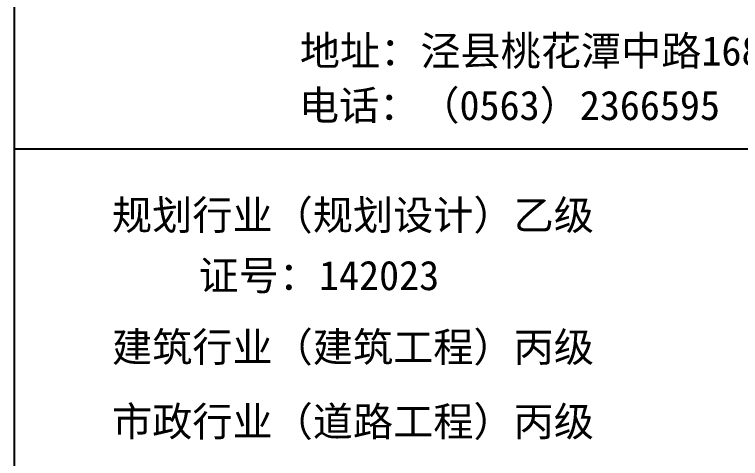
# Model space of a CAD drawing. Extents: x 8254 to 366479, y -216343 to -120021.
# Drawn here: x 237985 to 243554, y -154714 to -151308 of the extents above; entities that cross this region are included whole.
import ezdxf

# ---------------------------------------------------------------- set-up
doc = ezdxf.new("R2010")
doc.units = 0
doc.header["$LTSCALE"] = 500
doc.header["$MEASUREMENT"] = 0
doc.layers.get('0').update_dxf_attribs({"linetype": 'CONTINUOUS'})
doc.layers.add('PUB_TITLE', color=4, linetype='CONTINUOUS')
doc.styles.add('宋体', font='SimSun.ttf', dxfattribs={"width": 0.8})

msp = doc.modelspace()

# ---------------------------------------------------------------- linework, layer by layer
at = {"color": 7}
msp.add_line((237985.188, -152338.398), (244221.08, -152338.398), dxfattribs=at)
at = {"layer": 'PUB_TITLE', "color": 7}
msp.add_line((237985.188, -177891.405), (237985.188, -137891.405), dxfattribs=at)

# ---------------------------------------------------------------- texts
at = {"color": 7, "style": '宋体'}
for s, height, p in [('地址：泾县桃花潭中路168号', 225.85925, (240173.957, -151699.097)), ('电话：（0563）2366595', 225.85925, (240166.578, -152117.598)), ('规划行业（规划设计）乙级', 225.85925, (238732.91, -152959.612)), ('证号：142023', 225.8592, (239396.687, -153422.447)), ('建筑行业（建筑工程）丙级', 225.85925, (238732.91, -153972.342)), ('市政行业（道路工程）丙级', 225.85925, (238732.91, -154543.493))]:
    msp.add_text(s, height=height, dxfattribs=at).set_placement(p)

doc.saveas('drawing.dxf')
